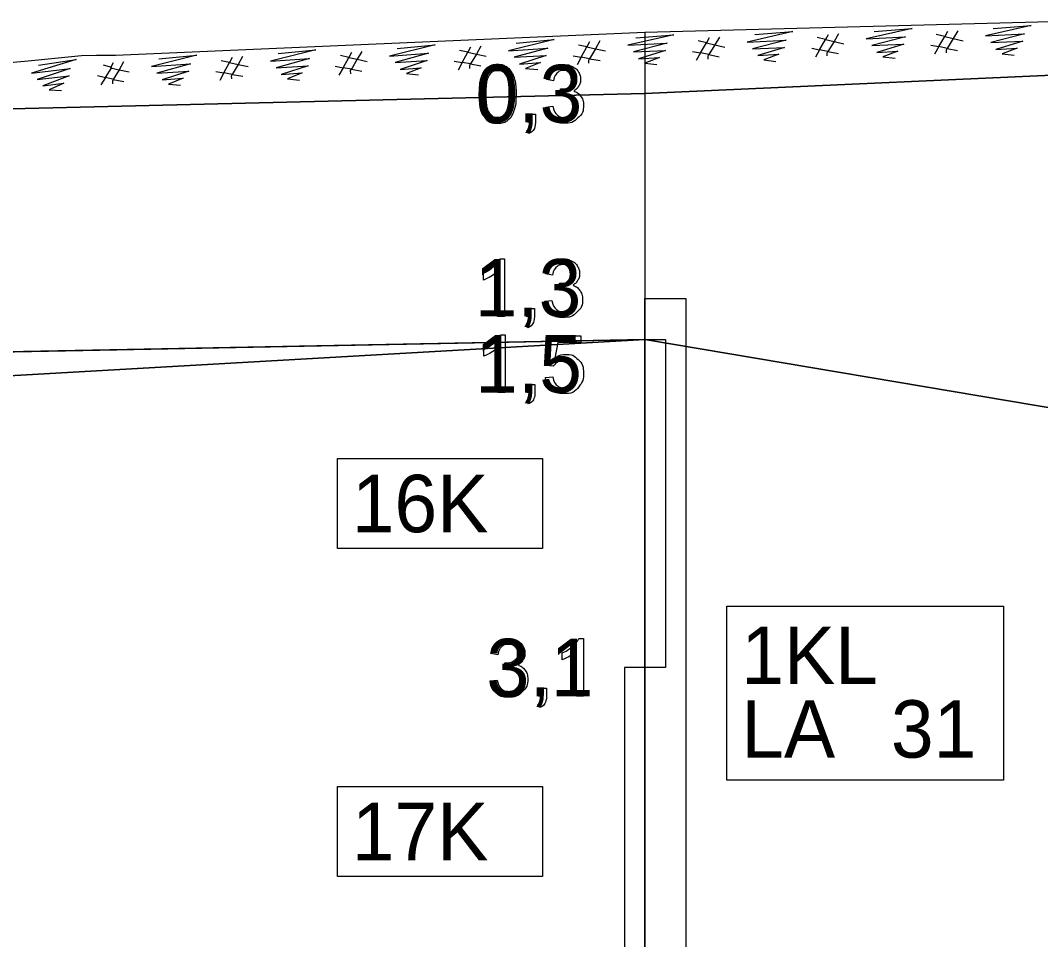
# Model space of a CAD drawing. Extents: x 533733 to 539665, y 6559126 to 6560746.
# Drawn here: x 537619.5 to 537719, y 6560420.5 to 6560510.2 of the extents above; entities that cross this region are included whole.
import ezdxf

# ---------------------------------------------------------------- set-up
doc = ezdxf.new("R2010")
doc.units = 0
for name, color, linetype in [('ABIJOONIS', 7, 'Continuous'), ('Default', 7, 'Continuous'), ('KITSENDUSED', 7, 'Continuous'), ('PIIRIMLEITUD', 7, 'Continuous')]:
    doc.layers.add(name, color=color, linetype=linetype)

msp = doc.modelspace()

# ---------------------------------------------------------------- linework, layer by layer
msp.add_line((537680.404, 6560509.07), (537680.404, 6560181.07))
at = {"layer": 'ABIJOONIS'}
for p, q in [((537409.981, 6560463.67), (537680.404, 6560479.07)), ((537409.981, 6560463.67), (537680.404, 6560479.07)), ((537680.404, 6560479.07), (537447.958, 6560474.572)), ((537447.958, 6560474.572), (537680.404, 6560479.07)), ((537680.404, 6560479.07), (537927.278, 6560437.47))]:
    msp.add_line(p, q, dxfattribs=at)
for points in [[(537691.134, 6560508.82), (537694.842, 6560509.114), (537690.377, 6560508.09), (537694.195, 6560508.289), (537690.912, 6560507.444), (537694.036, 6560507.576), (537691.406, 6560506.771), (537693.459, 6560506.899), (537692.005, 6560506.348), (537693.184, 6560506.205)], [(537699.301, 6560508.893), (537698.851, 6560508.137), (537698.262, 6560507.177), (537699.283, 6560506.976)], [(537702.759, 6560509.126), (537706.467, 6560509.42), (537702.002, 6560508.396), (537705.82, 6560508.595), (537702.537, 6560507.75), (537705.661, 6560507.882), (537703.031, 6560507.077), (537705.084, 6560507.205), (537703.63, 6560506.654), (537704.809, 6560506.511)], [(537709.918, 6560509.119), (537709.648, 6560508.643), (537710.476, 6560508.443), (537711.442, 6560508.218)], [(537710.926, 6560509.199), (537710.476, 6560508.443), (537709.887, 6560507.483), (537710.908, 6560507.282)], [(537714.384, 6560509.432), (537718.092, 6560509.726), (537713.627, 6560508.702), (537717.445, 6560508.901), (537714.162, 6560508.056), (537717.286, 6560508.188), (537714.656, 6560507.383), (537716.709, 6560507.511), (537715.255, 6560506.96), (537716.434, 6560506.817)], [(537667.845, 6560507.986), (537671.547, 6560508.345), (537667.101, 6560507.243), (537670.915, 6560507.508), (537667.647, 6560506.606), (537670.768, 6560506.793), (537668.153, 6560505.942), (537670.204, 6560506.106), (537668.76, 6560505.53), (537669.94, 6560505.408)], [(537675.003, 6560508.104), (537674.742, 6560507.624), (537675.572, 6560507.439), (537676.543, 6560507.231)], [(537676.009, 6560508.203), (537675.572, 6560507.439), (537675.001, 6560506.469), (537676.026, 6560506.285)], [(537679.509, 6560508.514), (537683.217, 6560508.808), (537678.752, 6560507.784), (537682.57, 6560507.983), (537679.287, 6560507.138), (537682.411, 6560507.27), (537679.781, 6560506.465), (537681.834, 6560506.593), (537680.38, 6560506.043), (537681.559, 6560505.899)], [(537686.57, 6560506.434), (537686.562, 6560506.739), (537686.637, 6560506.871), (537685.822, 6560507.034), (537686.398, 6560508.032), (537685.583, 6560508.22)], [(537686.668, 6560508.507), (537686.398, 6560508.032), (537687.226, 6560507.831), (537688.192, 6560507.607)], [(537687.676, 6560508.587), (537687.226, 6560507.831), (537686.637, 6560506.871), (537687.658, 6560506.67)], [(537698.195, 6560506.739), (537698.187, 6560507.045), (537698.262, 6560507.177), (537697.447, 6560507.34), (537698.023, 6560508.337), (537697.208, 6560508.526)], [(537698.293, 6560508.813), (537698.023, 6560508.337), (537698.851, 6560508.137), (537699.817, 6560507.912)], [(537709.82, 6560507.045), (537709.812, 6560507.351), (537709.887, 6560507.483), (537709.072, 6560507.646), (537709.648, 6560508.643), (537708.833, 6560508.832)], [(537644.609, 6560506.965), (537648.311, 6560507.324), (537643.865, 6560506.222), (537647.679, 6560506.488), (537644.412, 6560505.585), (537647.533, 6560505.773), (537644.917, 6560504.921), (537646.968, 6560505.085), (537645.524, 6560504.509), (537646.705, 6560504.387)], [(537651.767, 6560507.084), (537651.506, 6560506.604), (537652.337, 6560506.418), (537653.307, 6560506.21)], [(537652.774, 6560507.182), (537652.337, 6560506.418), (537651.765, 6560505.448), (537652.79, 6560505.265)], [(537656.227, 6560507.476), (537659.929, 6560507.835), (537655.483, 6560506.732), (537659.297, 6560506.998), (537656.03, 6560506.096), (537659.15, 6560506.283), (537656.535, 6560505.431), (537658.586, 6560505.595), (537657.142, 6560505.02), (537658.322, 6560504.897)], [(537663.324, 6560505.519), (537663.31, 6560505.825), (537663.383, 6560505.958), (537662.565, 6560506.107), (537663.124, 6560507.114), (537662.305, 6560507.288)], [(537663.385, 6560507.594), (537663.124, 6560507.114), (537663.955, 6560506.928), (537664.925, 6560506.721)], [(537664.392, 6560507.692), (537663.955, 6560506.928), (537663.383, 6560505.958), (537664.408, 6560505.775)], [(537674.942, 6560506.03), (537674.928, 6560506.335), (537675.001, 6560506.469), (537674.183, 6560506.617), (537674.742, 6560507.624), (537673.923, 6560507.799)], [(537685.048, 6560507.186), (537685.822, 6560507.034), (537685.411, 6560506.303)], [(537696.673, 6560507.492), (537697.447, 6560507.34), (537697.036, 6560506.609)], [(537708.298, 6560507.798), (537709.072, 6560507.646), (537708.661, 6560506.915)], [(537621.247, 6560505.835), (537624.925, 6560506.388), (537620.543, 6560505.054), (537624.338, 6560505.519), (537621.122, 6560504.446), (537624.229, 6560504.797), (537621.662, 6560503.81), (537623.702, 6560504.081), (537622.29, 6560503.43), (537623.475, 6560503.37)], [(537628.532, 6560506.063), (537628.27, 6560505.583), (537629.101, 6560505.397), (537630.071, 6560505.19)], [(537629.538, 6560506.161), (537629.101, 6560505.397), (537628.529, 6560504.427), (537629.554, 6560504.244)], [(537632.992, 6560506.455), (537636.693, 6560506.814), (537632.248, 6560505.712), (537636.062, 6560505.977), (537632.794, 6560505.075), (537635.915, 6560505.262), (537633.3, 6560504.411), (537635.35, 6560504.575), (537633.906, 6560503.999), (537635.087, 6560503.877)], [(537640.088, 6560504.499), (537640.075, 6560504.804), (537640.147, 6560504.938), (537639.33, 6560505.086), (537639.888, 6560506.093), (537639.07, 6560506.268)], [(537640.149, 6560506.573), (537639.888, 6560506.093), (537640.719, 6560505.908), (537641.689, 6560505.7)], [(537641.156, 6560506.672), (537640.719, 6560505.908), (537640.147, 6560504.938), (537641.172, 6560504.755)], [(537651.706, 6560505.009), (537651.693, 6560505.315), (537651.765, 6560505.448), (537650.948, 6560505.596), (537651.506, 6560506.604), (537650.688, 6560506.778)], [(537661.789, 6560506.245), (537662.565, 6560506.107), (537662.167, 6560505.368)], [(537673.406, 6560506.755), (537674.183, 6560506.617), (537673.785, 6560505.879)], [(537729.543, 6560505.281), (537680.404, 6560503.07), (537610.501, 6560501.393), (537605.952, 6560501.066), (537603.809, 6560500.938), (537587.956, 6560500.062), (537586.463, 6560499.963), (537541.659, 6560495.73), (537531.594, 6560495.474), (537527.369, 6560494.974), (537525.69, 6560494.685), (537524.849, 6560494.538), (537522.743, 6560494.091), (537521.185, 6560493.716), (537514.504, 6560492.123), (537477.464, 6560482.786), (537476.581, 6560482.458), (537472.878, 6560481.58), (537447.958, 6560474.572)], [(537628.493, 6560504.007), (537628.498, 6560504.313), (537628.577, 6560504.442), (537627.77, 6560504.637), (537628.385, 6560505.611), (537627.578, 6560505.832)], [(537638.553, 6560505.224), (537639.33, 6560505.086), (537638.932, 6560504.348)], [(537650.171, 6560505.734), (537650.948, 6560505.596), (537650.55, 6560504.858)], [(537627.002, 6560504.82), (537627.77, 6560504.637), (537627.33, 6560503.923)], [(538783.9, 6560390.27), (538783.9, 6560390.27), (538556.702, 6560436.87), (538426.576, 6560436.27), (538157.309, 6560447.07), (537927.278, 6560437.47), (537680.404, 6560479.07), (537409.981, 6560463.67), (537387.618, 6560462.397)], [(537680.404, 6560479.07), (537447.958, 6560474.572), (537410.225, 6560471.599), (537395.432, 6560470.271)], [(538809.139, 6560385.093), (538783.9, 6560390.27), (538556.702, 6560436.87), (538426.576, 6560436.27), (538157.309, 6560447.07), (537927.278, 6560437.47), (537680.404, 6560479.07), (537409.981, 6560463.67), (537409.981, 6560463.67)]]:
    msp.add_lwpolyline(points, dxfattribs=at)
at = {"layer": 'Default'}
for points in [[(537520.259, 6560497.583), (537521.865, 6560497.969), (537524.092, 6560498.442), (537525.009, 6560498.603), (537526.798, 6560498.911), (537531.31, 6560499.444), (537541.421, 6560499.702), (537586.145, 6560503.927), (537587.716, 6560504.031), (537603.581, 6560504.908), (537605.691, 6560505.033), (537610.188, 6560505.357), (537615.269, 6560505.792), (537619.138, 6560506.159), (537620.221, 6560506.27), (537625.433, 6560506.774), (537626.883, 6560506.827), (537628.756, 6560506.802), (537680.404, 6560509.07), (537723.668, 6560510.209)], [(537521.185, 6560493.716), (537522.743, 6560494.091), (537524.849, 6560494.538), (537525.69, 6560494.685), (537527.369, 6560494.974), (537531.594, 6560495.474), (537541.659, 6560495.73), (537586.463, 6560499.963), (537587.956, 6560500.062), (537603.809, 6560500.938), (537605.952, 6560501.066), (537610.501, 6560501.393), (537680.404, 6560503.07), (537729.543, 6560505.281)], [(537114.818, 6560272.67), (537235.299, 6560321.87), (537242.047, 6560326.27), (537267.993, 6560346.27), (537409.981, 6560463.67), (537409.981, 6560463.67), (537409.981, 6560463.67), (537680.404, 6560479.07), (537680.404, 6560479.07), (537927.278, 6560437.47), (537927.278, 6560437.47), (538157.309, 6560447.07), (538157.309, 6560447.07), (538426.576, 6560436.27), (538426.576, 6560436.27), (538556.702, 6560436.87), (538556.702, 6560436.87), (538783.9, 6560390.27), (538783.9, 6560390.27)], [(537291.084, 6560365.363), (537330.34, 6560400.02), (537387.618, 6560462.397), (537395.432, 6560470.271), (537410.225, 6560471.599), (537447.958, 6560474.572), (537680.404, 6560479.07)], [(537409.981, 6560463.67), (537409.981, 6560463.67), (537680.404, 6560479.07), (537680.404, 6560479.07), (537927.278, 6560437.47), (537927.278, 6560437.47), (538157.309, 6560447.07), (538157.309, 6560447.07), (538426.576, 6560436.27), (538426.576, 6560436.27), (538556.702, 6560436.87), (538556.702, 6560436.87), (538783.9, 6560390.27), (538809.139, 6560385.093)]]:
    msp.add_lwpolyline(points, dxfattribs=at)
at = {"layer": 'KITSENDUSED'}
for points in [[(537671.493, 6560504.317), (537670.806, 6560504.44)], [(537672.093, 6560502.925), (537672.17, 6560503.527)], [(537668.932, 6560500.27), (537668.932, 6560501.051), (537669.713, 6560501.051), (537669.713, 6560500.27)], [(537670.738, 6560501.756), (537671.425, 6560501.845)], [(537669.321, 6560500.27), (537668.932, 6560500.27)], [(537669.077, 6560499.16), (537668.885, 6560499.455)], [(537666.26, 6560486.941), (537666.703, 6560486.941), (537666.703, 6560481.32)], [(537664.641, 6560484.872), (537664.641, 6560485.536)], [(537666.703, 6560481.32), (537666.016, 6560481.32), (537666.016, 6560485.7)], [(537671.398, 6560485.366), (537670.711, 6560485.49)], [(537671.998, 6560483.975), (537672.074, 6560484.577)], [(537668.837, 6560481.32), (537668.837, 6560482.101), (537669.618, 6560482.101), (537669.618, 6560481.32)], [(537670.642, 6560482.805), (537671.33, 6560482.895)], [(537669.226, 6560481.32), (537668.837, 6560481.32)], [(537668.982, 6560480.21), (537668.79, 6560480.505)], [(537666.313, 6560479.519), (537666.755, 6560479.519), (537666.755, 6560473.898)], [(537671.459, 6560476.463), (537670.815, 6560476.549), (537671.357, 6560479.425), (537674.14, 6560479.425), (537674.14, 6560478.768), (537671.906, 6560478.768), (537671.605, 6560477.265)], [(537664.694, 6560477.45), (537664.694, 6560478.114)], [(537666.755, 6560473.898), (537666.068, 6560473.898), (537666.068, 6560478.278)], [(537670.691, 6560475.366), (537671.412, 6560475.426)], [(537668.89, 6560473.898), (537668.89, 6560474.679), (537669.671, 6560474.679), (537669.671, 6560473.898)], [(537669.035, 6560472.788), (537668.843, 6560473.083)], [(537669.278, 6560473.898), (537668.89, 6560473.898)], [(537673.961, 6560449.892), (537674.404, 6560449.892), (537674.404, 6560444.27)], [(537666.055, 6560448.317), (537665.368, 6560448.44)], [(537672.343, 6560447.822), (537672.343, 6560448.486)], [(537674.404, 6560444.27), (537673.717, 6560444.27), (537673.717, 6560448.65)], [(537666.655, 6560446.925), (537666.732, 6560447.527)], [(537665.3, 6560445.756), (537665.987, 6560445.845)], [(537670.016, 6560444.27), (537670.016, 6560445.051), (537670.798, 6560445.051), (537670.798, 6560444.27)], [(537670.405, 6560444.27), (537670.016, 6560444.27)], [(537670.162, 6560443.16), (537669.969, 6560443.455)]]:
    msp.add_lwpolyline(points, dxfattribs=at)
for points in [[(537680.404, 6560483.07), (537684.404, 6560483.07), (537684.404, 6560399.07), (537680.404, 6560399.07)], [(537680.404, 6560479.07), (537682.404, 6560479.07), (537682.404, 6560447.07), (537680.404, 6560447.07)], [(537650.404, 6560467.47), (537670.404, 6560467.47), (537670.404, 6560458.67), (537650.404, 6560458.67)], [(537688.404, 6560453.07), (537715.404, 6560453.07), (537715.404, 6560436.07), (537688.404, 6560436.07)], [(537680.404, 6560447.07), (537678.404, 6560447.07), (537678.404, 6560415.07), (537680.404, 6560415.07)], [(537650.404, 6560435.47), (537670.404, 6560435.47), (537670.404, 6560426.67), (537650.404, 6560426.67)]]:
    msp.add_lwpolyline(points, close=True, dxfattribs=at)
for points in [[(537664.212, 6560503.032), (537664.212, 6560504.025), (537664.416, 6560504.631), (537664.62, 6560505.237), (537665.023, 6560505.564), (537665.425, 6560505.892), (537666.036, 6560505.892), (537666.487, 6560505.892), (537666.828, 6560505.71), (537667.168, 6560505.529), (537667.389, 6560505.187), (537667.609, 6560504.846), (537667.735, 6560504.355), (537667.861, 6560503.864), (537667.861, 6560503.032), (537667.861, 6560502.047), (537667.659, 6560501.441), (537667.456, 6560500.835), (537667.054, 6560500.505), (537666.651, 6560500.176), (537666.036, 6560500.176), (537665.227, 6560500.176), (537664.765, 6560500.754), (537664.212, 6560501.455), (537664.212, 6560503.032)], [(537670.806, 6560504.44), (537670.932, 6560505.132), (537671.379, 6560505.512), (537671.827, 6560505.892), (537672.492, 6560505.892), (537672.95, 6560505.892), (537673.336, 6560505.695), (537673.722, 6560505.499), (537673.927, 6560505.159), (537674.131, 6560504.82), (537674.131, 6560504.439), (537674.131, 6560504.076), (537673.936, 6560503.779), (537673.741, 6560503.481), (537673.359, 6560503.306), (537673.856, 6560503.191), (537674.13, 6560502.831), (537674.404, 6560502.47), (537674.404, 6560501.928), (537674.404, 6560501.195), (537673.87, 6560500.686), (537673.335, 6560500.176), (537672.518, 6560500.176), (537671.78, 6560500.176), (537671.293, 6560500.616), (537670.807, 6560501.056), (537670.738, 6560501.756)], [(537664.92, 6560503.032), (537664.92, 6560501.651), (537665.242, 6560501.195), (537665.564, 6560500.74), (537666.036, 6560500.74), (537666.509, 6560500.74), (537666.831, 6560501.197), (537667.152, 6560501.654), (537667.152, 6560503.032), (537667.152, 6560504.415), (537666.831, 6560504.869), (537666.51, 6560505.324), (537666.029, 6560505.324), (537665.556, 6560505.324), (537665.273, 6560504.923), (537664.92, 6560504.411), (537664.92, 6560503.032)], [(537672.17, 6560503.527), (537672.238, 6560503.519), (537672.28, 6560503.519), (537672.72, 6560503.519), (537673.071, 6560503.748), (537673.423, 6560503.977), (537673.423, 6560504.454), (537673.423, 6560504.832), (537673.167, 6560505.08), (537672.911, 6560505.328), (537672.506, 6560505.328), (537672.104, 6560505.328), (537671.837, 6560505.075), (537671.57, 6560504.822), (537671.493, 6560504.317)], [(537671.425, 6560501.845), (537671.543, 6560501.26), (537671.827, 6560501.002), (537672.11, 6560500.744), (537672.521, 6560500.744), (537673.008, 6560500.744), (537673.341, 6560501.08), (537673.674, 6560501.416), (537673.674, 6560501.913), (537673.674, 6560502.387), (537673.365, 6560502.694), (537673.056, 6560503.002), (537672.578, 6560503.002), (537672.384, 6560503.002), (537672.093, 6560502.925)], [(537668.885, 6560499.455), (537669.103, 6560499.551), (537669.206, 6560499.736), (537669.309, 6560499.922), (537669.321, 6560500.27)], [(537669.713, 6560500.27), (537669.713, 6560499.838), (537669.561, 6560499.572), (537669.409, 6560499.306), (537669.077, 6560499.16)], [(537664.641, 6560485.536), (537665.218, 6560485.807), (537665.649, 6560486.193), (537666.08, 6560486.579), (537666.26, 6560486.941)], [(537670.711, 6560485.49), (537670.837, 6560486.181), (537671.284, 6560486.561), (537671.731, 6560486.941), (537672.396, 6560486.941), (537672.855, 6560486.941), (537673.241, 6560486.745), (537673.627, 6560486.549), (537673.831, 6560486.209), (537674.036, 6560485.87), (537674.036, 6560485.488), (537674.036, 6560485.126), (537673.841, 6560484.829), (537673.646, 6560484.531), (537673.264, 6560484.356), (537673.761, 6560484.241), (537674.035, 6560483.881), (537674.309, 6560483.52), (537674.309, 6560482.978), (537674.309, 6560482.245), (537673.774, 6560481.736), (537673.239, 6560481.226), (537672.422, 6560481.226), (537671.685, 6560481.226), (537671.198, 6560481.666), (537670.711, 6560482.106), (537670.642, 6560482.805)], [(537672.074, 6560484.577), (537672.143, 6560484.569), (537672.185, 6560484.569), (537672.624, 6560484.569), (537672.976, 6560484.798), (537673.327, 6560485.027), (537673.327, 6560485.504), (537673.327, 6560485.882), (537673.071, 6560486.13), (537672.815, 6560486.378), (537672.41, 6560486.378), (537672.009, 6560486.378), (537671.742, 6560486.125), (537671.474, 6560485.872), (537671.398, 6560485.366)], [(537666.016, 6560485.7), (537665.767, 6560485.463), (537665.365, 6560485.227), (537664.962, 6560484.99), (537664.641, 6560484.872)], [(537671.33, 6560482.895), (537671.448, 6560482.31), (537671.731, 6560482.052), (537672.015, 6560481.794), (537672.426, 6560481.794), (537672.913, 6560481.794), (537673.246, 6560482.13), (537673.579, 6560482.466), (537673.579, 6560482.963), (537673.579, 6560483.436), (537673.27, 6560483.744), (537672.96, 6560484.051), (537672.483, 6560484.051), (537672.288, 6560484.051), (537671.998, 6560483.975)], [(537668.79, 6560480.505), (537669.008, 6560480.6), (537669.111, 6560480.786), (537669.214, 6560480.972), (537669.226, 6560481.32)], [(537669.618, 6560481.32), (537669.618, 6560480.888), (537669.466, 6560480.622), (537669.313, 6560480.356), (537668.982, 6560480.21)], [(537664.694, 6560478.114), (537665.27, 6560478.385), (537665.702, 6560478.771), (537666.133, 6560479.157), (537666.313, 6560479.519)], [(537666.068, 6560478.278), (537665.82, 6560478.041), (537665.417, 6560477.805), (537665.015, 6560477.568), (537664.694, 6560477.45)], [(537671.605, 6560477.265), (537672.109, 6560477.616), (537672.663, 6560477.616), (537673.396, 6560477.616), (537673.9, 6560477.107), (537674.404, 6560476.599), (537674.404, 6560475.8), (537674.404, 6560475.039), (537673.961, 6560474.485), (537673.422, 6560473.804), (537672.49, 6560473.804), (537671.726, 6560473.804), (537671.243, 6560474.232), (537670.76, 6560474.66), (537670.691, 6560475.366)], [(537671.412, 6560475.426), (537671.492, 6560474.899), (537671.784, 6560474.633), (537672.075, 6560474.368), (537672.49, 6560474.368), (537672.99, 6560474.368), (537673.332, 6560474.743), (537673.674, 6560475.118), (537673.674, 6560475.738), (537673.674, 6560476.328), (537673.346, 6560476.669), (537673.017, 6560477.01), (537672.479, 6560477.01), (537672.144, 6560477.01), (537671.878, 6560476.858), (537671.612, 6560476.706), (537671.459, 6560476.463)], [(537668.843, 6560473.083), (537669.06, 6560473.178), (537669.164, 6560473.364), (537669.267, 6560473.55), (537669.278, 6560473.898)], [(537669.671, 6560473.898), (537669.671, 6560473.466), (537669.518, 6560473.2), (537669.366, 6560472.934), (537669.035, 6560472.788)], [(537665.368, 6560448.44), (537665.494, 6560449.132), (537665.942, 6560449.512), (537666.389, 6560449.892), (537667.054, 6560449.892), (537667.512, 6560449.892), (537667.898, 6560449.695), (537668.284, 6560449.499), (537668.489, 6560449.159), (537668.693, 6560448.82), (537668.693, 6560448.439), (537668.693, 6560448.076), (537668.498, 6560447.779), (537668.304, 6560447.481), (537667.922, 6560447.306), (537668.418, 6560447.191), (537668.692, 6560446.831), (537668.966, 6560446.47), (537668.966, 6560445.928), (537668.966, 6560445.195), (537668.432, 6560444.686), (537667.897, 6560444.176), (537667.08, 6560444.176), (537666.343, 6560444.176), (537665.856, 6560444.616), (537665.369, 6560445.056), (537665.3, 6560445.756)], [(537666.732, 6560447.527), (537666.801, 6560447.519), (537666.843, 6560447.519), (537667.282, 6560447.519), (537667.633, 6560447.748), (537667.985, 6560447.977), (537667.985, 6560448.454), (537667.985, 6560448.832), (537667.729, 6560449.08), (537667.473, 6560449.328), (537667.068, 6560449.328), (537666.667, 6560449.328), (537666.399, 6560449.075), (537666.132, 6560448.822), (537666.055, 6560448.317)], [(537672.343, 6560448.486), (537672.919, 6560448.757), (537673.351, 6560449.143), (537673.782, 6560449.529), (537673.961, 6560449.892)], [(537673.717, 6560448.65), (537673.469, 6560448.414), (537673.066, 6560448.177), (537672.663, 6560447.94), (537672.343, 6560447.822)], [(537665.987, 6560445.845), (537666.106, 6560445.26), (537666.389, 6560445.002), (537666.672, 6560444.744), (537667.083, 6560444.744), (537667.57, 6560444.744), (537667.903, 6560445.08), (537668.237, 6560445.416), (537668.237, 6560445.913), (537668.237, 6560446.387), (537667.927, 6560446.694), (537667.618, 6560447.002), (537667.14, 6560447.002), (537666.946, 6560447.002), (537666.655, 6560446.925)], [(537669.969, 6560443.455), (537670.187, 6560443.551), (537670.29, 6560443.736), (537670.394, 6560443.922), (537670.405, 6560444.27)], [(537670.798, 6560444.27), (537670.798, 6560443.838), (537670.645, 6560443.572), (537670.493, 6560443.306), (537670.162, 6560443.16)]]:
    msp.add_open_spline(points, degree=3, dxfattribs=at)
at = {"layer": 'PIIRIMLEITUD'}
for points in [[(537521.185, 6560493.716), (537522.743, 6560494.091), (537524.849, 6560494.538), (537525.69, 6560494.685), (537527.369, 6560494.974), (537531.594, 6560495.474), (537541.659, 6560495.73), (537586.463, 6560499.963), (537587.956, 6560500.062), (537603.809, 6560500.938), (537605.952, 6560501.066), (537610.501, 6560501.393), (537680.404, 6560503.07), (537729.543, 6560505.281)], [(537119.211, 6560274.464), (537235.299, 6560321.87), (537242.047, 6560326.27), (537267.993, 6560346.27), (537291.084, 6560365.363), (537409.981, 6560463.67), (537409.981, 6560463.67), (537680.404, 6560479.07), (537680.404, 6560479.07), (537927.278, 6560437.47), (537927.278, 6560437.47), (538157.309, 6560447.07), (538157.309, 6560447.07), (538426.576, 6560436.27), (538426.576, 6560436.27), (538556.702, 6560436.87), (538556.702, 6560436.87), (538783.9, 6560390.27), (538783.9, 6560390.27)]]:
    msp.add_lwpolyline(points, dxfattribs=at)

# ---------------------------------------------------------------- texts
at = {"layer": 'KITSENDUSED'}
for s, p in [('0,3', (537663.887, 6560500.27)), ('1,3', (537663.792, 6560481.32)), ('1,5', (537663.844, 6560473.898)), ('16K', (537651.804, 6560460.27)), ('1KL', (537689.804, 6560445.47)), ('3,1', (537664.971, 6560444.27)), ('LA', (537689.804, 6560438.27)), ('31', (537704.404, 6560438.27)), ('17K', (537651.804, 6560428.27))]:
    msp.add_text(s, height=5.6, dxfattribs=at).set_placement(p)

doc.saveas('drawing.dxf')
